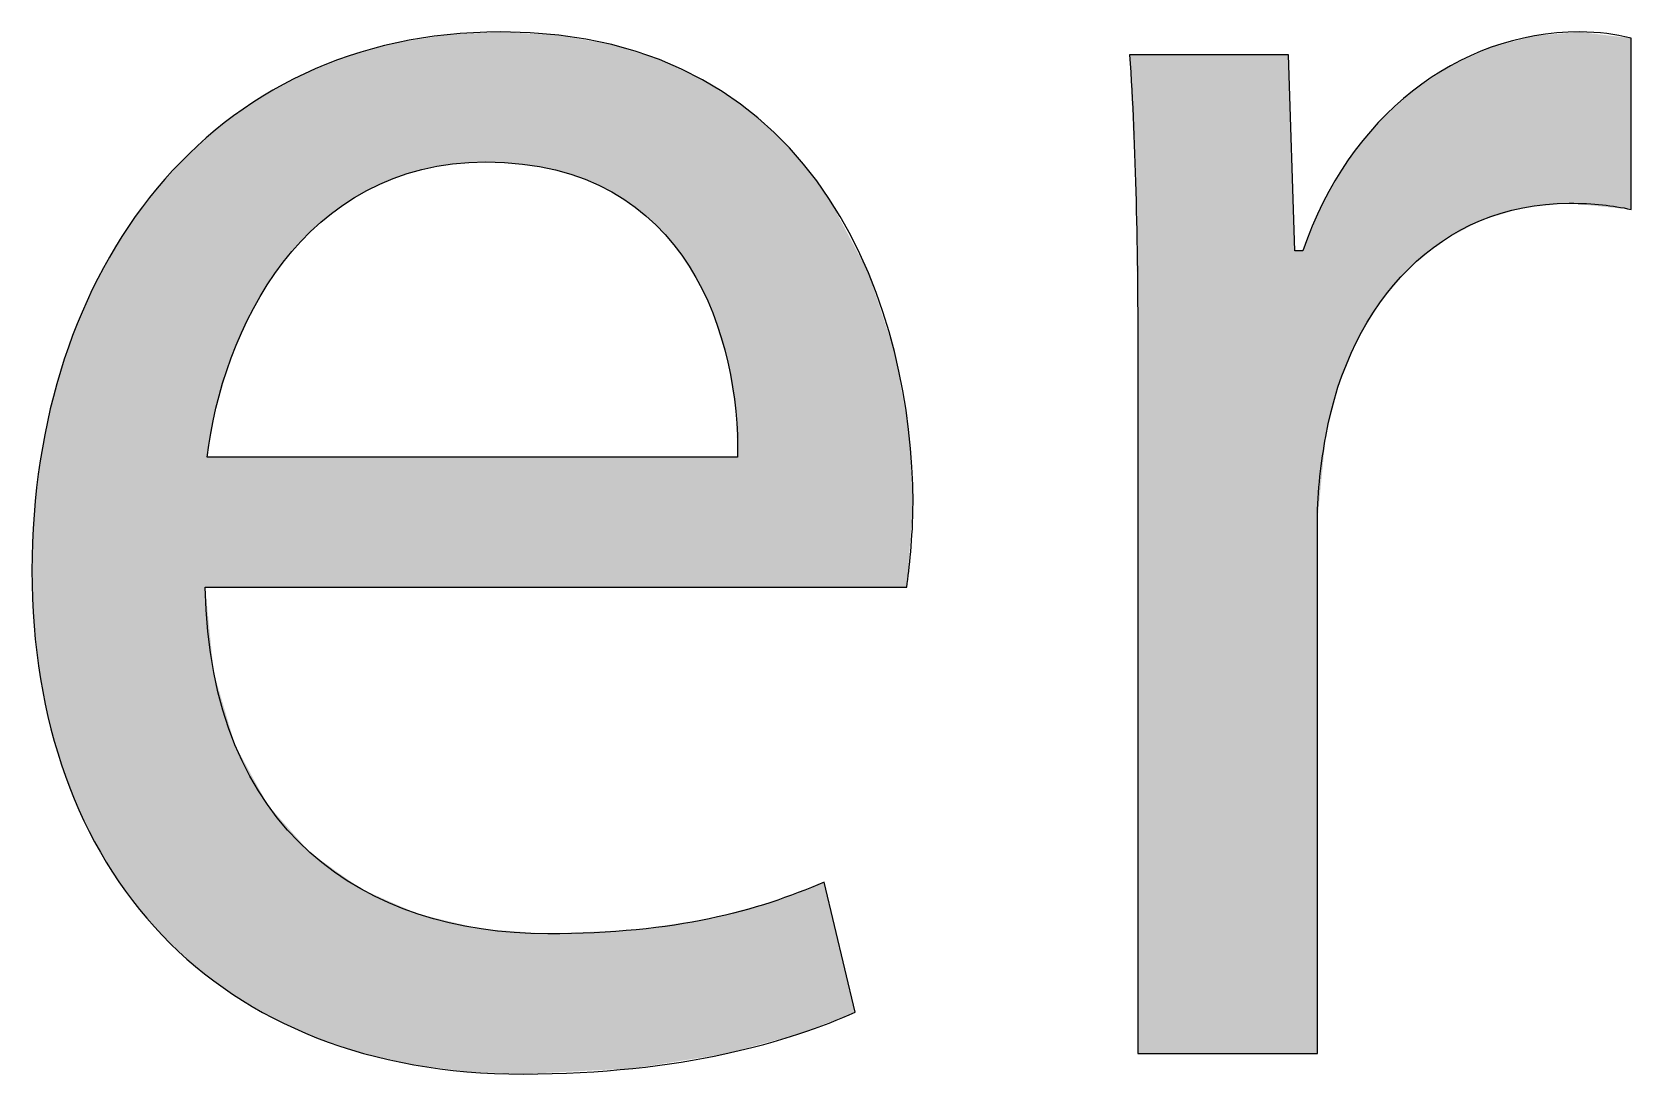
# Model space of a CAD drawing. Extents: x 15 to 401, y -450 to -8.
# Drawn here: x 313.13 to 320.1, y -14.94 to -10.39 of the extents above; entities that cross this region are included whole.
import ezdxf

# ---------------------------------------------------------------- set-up
doc = ezdxf.new("R2010")
doc.units = 0
doc.layers.add('LAYER_1', color=7, linetype='CONTINUOUS')

# ---------------------------------------------------------------- blocks, each defined once
blk = doc.blocks.new('*U46')
at = {"layer": 'LAYER_1', "color": 250}
for points in [[(314.7053, -11.0323), (314.5905, -10.4763), (314.7053, -10.4447)], [(314.7203, -11.0276), (314.7053, -10.4447), (314.7203, -10.4406)], [(314.7946, -11.0044), (314.7203, -10.4406), (314.7946, -10.4287)], [(314.8145, -10.9982), (314.7946, -10.4287), (314.8145, -10.4255)], [(314.8299, -10.9934), (314.8145, -10.4255), (314.8299, -10.4231)], [(314.9404, -10.9734), (314.8299, -10.4231), (314.9404, -10.4055)], [(314.9645, -10.969), (314.9404, -10.4055), (314.9645, -10.4042)], [(315.0266, -10.9654), (314.9645, -10.4042), (315.0266, -10.401)], [(315.0887, -10.9618), (315.0266, -10.401), (315.0887, -10.3978)], [(315.1094, -10.9606), (315.0887, -10.3978), (315.1094, -10.3968)], [(315.1725, -10.9641), (315.1094, -10.3968), (315.1725, -10.3935)], [(315.1094, -10.9606), (315.1094, -10.3968), (315.1725, -10.9641)], [(315.1725, -10.9641), (315.1725, -10.3935), (315.2688, -10.9695)], [(315.2688, -10.9695), (315.2688, -10.3989), (315.2717, -10.97)], [(315.2717, -10.97), (315.2717, -10.3991), (315.3795, -10.9893)], [(315.3795, -10.9893), (315.3795, -10.4051), (315.4129, -10.9952)], [(315.4129, -10.9952), (315.4129, -10.407), (315.4271, -10.9997)], [(315.4271, -10.9997), (315.4271, -10.4078), (315.5425, -11.0362)], [(315.5425, -11.0362), (315.5425, -10.4283), (315.6581, -11.0907)], [(315.6581, -11.0907), (315.6581, -10.4488), (315.6583, -11.0908)], [(315.6583, -11.0908), (315.6583, -10.4489), (315.7512, -11.1512)], [(314.4854, -11.1485), (314.3896, -10.547), (314.4854, -10.5086)], [(314.5127, -11.1319), (314.4854, -10.5086), (314.5127, -10.4977)], [(314.5635, -11.101), (314.5127, -10.4977), (314.5635, -10.4837)], [(314.576, -11.0933), (314.5635, -10.4837), (314.576, -10.4803)], [(314.5905, -11.0845), (314.576, -10.4803), (314.5905, -10.4763)], [(315.7512, -11.1512), (315.7512, -10.478), (315.7609, -11.1576)], [(315.7609, -11.1576), (315.7609, -10.4811), (315.7655, -11.1615)], [(315.7655, -11.1615), (315.7655, -10.4825), (315.851, -11.2349)], [(315.851, -11.2349), (315.851, -10.5093), (315.8667, -11.2523)], [(315.8667, -11.2523), (315.8667, -10.5142), (315.9292, -11.3213)], [(314.303, -11.3067), (314.2252, -10.6257), (314.303, -10.5838)], [(314.3179, -11.2923), (314.303, -10.5838), (314.3179, -10.5758)], [(314.3422, -11.2688), (314.3179, -10.5758), (314.3422, -10.566)], [(314.3712, -11.2408), (314.3422, -10.566), (314.3712, -10.5544)], [(314.3896, -11.223), (314.3712, -10.5544), (314.3896, -10.547)], [(315.9292, -11.3213), (315.9292, -10.5434), (315.9961, -11.4151)], [(315.9961, -11.4151), (315.9961, -10.5746), (316.0526, -11.5148)], [(316.0526, -11.5148), (316.0526, -10.601), (316.0537, -11.5174)], [(316.0537, -11.5174), (316.0537, -10.6015), (316.0839, -11.5849)], [(314.156, -11.4961), (314.1363, -10.6737), (314.156, -10.663)], [(314.1572, -11.4945), (314.156, -10.663), (314.1572, -10.6624)], [(314.1806, -11.4614), (314.1572, -10.6624), (314.1806, -10.6498)], [(314.2252, -11.3982), (314.1806, -10.6498), (314.2252, -10.6257)], [(316.0839, -11.5849), (316.0839, -10.6208), (316.0991, -11.6189)], [(316.0991, -11.6189), (316.0991, -10.6306), (316.1514, -11.7892)], [(316.1514, -11.7892), (316.1514, -10.6641), (316.1651, -11.8339)], [(314.0953, -11.5991), (314.015, -10.7579), (314.0953, -10.7021)], [(314.1363, -11.5296), (314.0953, -10.7021), (314.1363, -10.6737)], [(316.1651, -11.8339), (316.1651, -10.6729), (316.1994, -12.0476)], [(316.1994, -12.0476), (316.1994, -10.6949), (316.2074, -12.2477)], [(313.9684, -11.9137), (313.9318, -10.8222), (313.9684, -10.7903)], [(313.9982, -11.8149), (313.9684, -10.7903), (313.9982, -10.7696)], [(314.0045, -11.8008), (313.9982, -10.7696), (314.0045, -10.7652)], [(314.015, -11.7774), (314.0045, -10.7652), (314.015, -10.7579)], [(313.8854, -14.5012), (313.8434, -10.8993), (313.8854, -10.8627)], [(313.8944, -12.8147), (313.8854, -10.8627), (313.8944, -10.8549)], [(313.9223, -12.089), (313.8944, -10.8549), (313.9223, -10.8305)], [(313.9318, -12.0347), (313.9223, -10.8305), (313.9318, -10.8222)], [(313.8145, -14.4428), (313.6977, -11.0509), (313.8145, -10.9246)], [(313.8434, -14.4699), (313.8145, -10.9246), (313.8434, -10.8993)], [(313.8145, -14.4428), (313.8145, -10.9246), (313.8434, -14.4699)], [(313.8434, -14.4699), (313.8434, -10.8993), (313.8854, -14.5012)], [(313.6751, -14.307), (313.5677, -11.2187), (313.6751, -11.0753)], [(313.6977, -14.3334), (313.6751, -11.0753), (313.6977, -11.0509)], [(313.6751, -14.307), (313.6751, -11.0753), (313.6977, -14.3334)], [(313.6977, -14.3334), (313.6977, -11.0509), (313.8145, -14.4428)], [(313.5677, -14.1815), (313.5506, -11.2415), (313.5677, -11.2187)], [(313.5677, -14.1815), (313.5677, -11.2187), (313.6751, -14.307)], [(313.5506, -14.1565), (313.4537, -11.4014), (313.5506, -11.2415)], [(313.5506, -14.1565), (313.5506, -11.2415), (313.5677, -14.1815)], [(313.4413, -13.9919), (313.3563, -11.5979), (313.4413, -11.4219)], [(313.4537, -14.0149), (313.4413, -11.4219), (313.4537, -11.4014)], [(313.4413, -13.9919), (313.4413, -11.4219), (313.4537, -14.0149)], [(313.4537, -14.0149), (313.4537, -11.4014), (313.5506, -14.1565)], [(313.3477, -13.8138), (313.2757, -11.807), (313.3477, -11.6155)], [(313.3563, -13.8343), (313.3477, -11.6155), (313.3563, -11.5979)], [(313.3477, -13.8138), (313.3477, -11.6155), (313.3563, -13.8343)], [(313.3563, -13.8343), (313.3563, -11.5979), (313.4413, -13.9919)], [(313.2703, -13.6226), (313.2123, -12.0273), (313.2703, -11.8213)], [(313.2757, -13.6402), (313.2703, -11.8213), (313.2757, -11.807)], [(313.2703, -13.6226), (313.2703, -11.8213), (313.2757, -13.6402)], [(313.2757, -13.6402), (313.2757, -11.807), (313.3477, -13.8138)], [(313.2093, -13.419), (313.1666, -12.2577), (313.2093, -12.0379)], [(313.2123, -13.4333), (313.2093, -12.0379), (313.2123, -12.0273)], [(313.2093, -13.419), (313.2093, -12.0379), (313.2123, -13.4333)], [(313.2123, -13.4333), (313.2123, -12.0273), (313.2703, -13.6226)], [(313.1653, -13.2034), (313.1389, -12.4969), (313.1653, -12.2645)], [(313.1666, -13.2143), (313.1653, -12.2645), (313.1666, -12.2577)], [(313.1653, -13.2034), (313.1653, -12.2645), (313.1666, -13.2143)], [(313.1666, -13.2143), (313.1666, -12.2577), (313.2093, -13.419)], [(313.1386, -12.9756), (313.1296, -12.7427), (313.1386, -12.4998)], [(313.1389, -12.9839), (313.1386, -12.4998), (313.1389, -12.4969)], [(313.1386, -12.9756), (313.1386, -12.4998), (313.1389, -12.9839)], [(313.1389, -12.9839), (313.1389, -12.4969), (313.1653, -13.2034)], [(313.8854, -14.5012), (313.8854, -12.8147), (313.8944, -14.5079)], [(313.8944, -14.5079), (313.8944, -12.9052), (313.9223, -14.5288)], [(313.9223, -14.5288), (313.9223, -13.1872), (313.9318, -14.5359)], [(313.9318, -14.5359), (313.9318, -13.2197), (313.9684, -14.5632)], [(313.9684, -14.5632), (313.9684, -13.3439), (313.9982, -14.5855)], [(313.9982, -14.5855), (313.9982, -13.4454), (314.0045, -14.5903)], [(314.0045, -14.5903), (314.0045, -13.467), (314.015, -14.5965)], [(314.015, -14.5965), (314.015, -13.5028), (314.0953, -14.6438)], [(314.0953, -14.6438), (314.0953, -13.6502), (314.1363, -14.6679)], [(314.1363, -14.6679), (314.1363, -13.7253), (314.156, -14.6795)], [(314.156, -14.6795), (314.156, -13.7617), (314.1572, -14.6802)], [(314.1572, -14.6802), (314.1572, -13.7638), (314.1806, -14.694)], [(314.1806, -14.694), (314.1806, -13.7901), (314.2252, -14.7142)], [(314.2252, -14.7142), (314.2252, -13.8404), (314.303, -14.7494)], [(314.303, -14.7494), (314.303, -13.9281), (314.3179, -14.7561)], [(314.3179, -14.7561), (314.3179, -13.9449), (314.3422, -14.7672)], [(314.3422, -14.7672), (314.3422, -13.9723), (314.3712, -14.7803)], [(314.3712, -14.7803), (314.3712, -13.9931), (314.3896, -14.7864)], [(314.3896, -14.7864), (314.3896, -14.0063), (314.4854, -14.8184)], [(314.4854, -14.8184), (314.4854, -14.0748), (314.5127, -14.8275)], [(314.5127, -14.8275), (314.5127, -14.0944), (314.5635, -14.8444)], [(314.5635, -14.8444), (314.5635, -14.1307), (314.576, -14.8486)], [(314.576, -14.8486), (314.576, -14.1362), (314.5905, -14.8519)], [(314.5905, -14.8519), (314.5905, -14.1426), (314.7053, -14.8779)], [(316.474, -14.764), (316.367, -14.1842), (316.474, -14.1438)], [(316.4952, -14.7558), (316.474, -14.1438), (316.4952, -14.1358)], [(316.5857, -14.7209), (316.4952, -14.1358), (316.5857, -14.1016)], [(314.7053, -14.8779), (314.7053, -14.1931), (314.7203, -14.8813)], [(314.7203, -14.8813), (314.7203, -14.1997), (314.7946, -14.8982)], [(316.2074, -14.8358), (316.1994, -14.2306), (316.2074, -14.2285)], [(316.2202, -14.8324), (316.2074, -14.2285), (316.2202, -14.2251)], [(316.3517, -14.7969), (316.2202, -14.2251), (316.3517, -14.19)], [(316.367, -14.7928), (316.3517, -14.19), (316.367, -14.1842)], [(314.7946, -14.8982), (314.7946, -14.2324), (314.8145, -14.9007)], [(314.8145, -14.9007), (314.8145, -14.2411), (314.8299, -14.9028)], [(314.8299, -14.9028), (314.8299, -14.2447), (314.9404, -14.9172)], [(314.9404, -14.9172), (314.9404, -14.2708), (314.9645, -14.9203)], [(314.9645, -14.9203), (314.9645, -14.2765), (315.0266, -14.9284)], [(315.0266, -14.9284), (315.0266, -14.2911), (315.0887, -14.931)], [(315.851, -14.8984), (315.7655, -14.3093), (315.851, -14.2965)], [(315.8667, -14.8959), (315.851, -14.2965), (315.8667, -14.2941)], [(315.9292, -14.886), (315.8667, -14.2941), (315.9292, -14.2847)], [(315.9961, -14.8754), (315.9292, -14.2847), (315.9961, -14.2747)], [(316.0526, -14.8665), (315.9961, -14.2747), (316.0526, -14.2662)], [(316.0537, -14.8663), (316.0526, -14.2662), (316.0537, -14.266)], [(316.0839, -14.8615), (316.0537, -14.266), (316.0839, -14.2615)], [(316.0991, -14.8591), (316.0839, -14.2615), (316.0991, -14.2574)], [(316.1514, -14.8509), (316.0991, -14.2574), (316.1514, -14.2435)], [(316.1651, -14.8472), (316.1514, -14.2435), (316.1651, -14.2398)], [(316.1994, -14.8379), (316.1651, -14.2398), (316.1994, -14.2306)], [(315.0887, -14.931), (315.0887, -14.3057), (315.1094, -14.9319)], [(315.1094, -14.9319), (315.1094, -14.3072), (315.1725, -14.9345)], [(315.1725, -14.9345), (315.1725, -14.3118), (315.2688, -14.9385)], [(315.2688, -14.9385), (315.2688, -14.3188), (315.2717, -14.9386)], [(315.4129, -14.9314), (315.3795, -14.3268), (315.4129, -14.3253)], [(315.4271, -14.9307), (315.4129, -14.3253), (315.4271, -14.3246)], [(315.5425, -14.9248), (315.4271, -14.3246), (315.5425, -14.3194)], [(315.6581, -14.9189), (315.5425, -14.3194), (315.6581, -14.3142)], [(315.6583, -14.9189), (315.6581, -14.3142), (315.6583, -14.3142)], [(315.7512, -14.9142), (315.6583, -14.3142), (315.7512, -14.31)], [(315.7609, -14.9126), (315.7512, -14.31), (315.7609, -14.3095)], [(315.7655, -14.9119), (315.7609, -14.3095), (315.7655, -14.3093)]]:
    blk.add_solid(points, dxfattribs=at)
at = {"layer": 'LAYER_1', "color": 250, "extrusion": (0, 0, -1)}
for points in [[(-314.7053, -11.0323), (-314.7053, -10.4447), (-314.7203, -11.0276)], [(-314.7203, -11.0276), (-314.7203, -10.4406), (-314.7946, -11.0044)], [(-314.7946, -11.0044), (-314.7946, -10.4287), (-314.8145, -10.9982)], [(-314.8145, -10.9982), (-314.8145, -10.4255), (-314.8299, -10.9934)], [(-314.8299, -10.9934), (-314.8299, -10.4231), (-314.9404, -10.9734)], [(-314.9404, -10.9734), (-314.9404, -10.4055), (-314.9645, -10.969)], [(-314.9645, -10.969), (-314.9645, -10.4042), (-315.0266, -10.9654)], [(-315.0266, -10.9654), (-315.0266, -10.401), (-315.0887, -10.9618)], [(-315.0887, -10.9618), (-315.0887, -10.3978), (-315.1094, -10.9606)], [(-315.2688, -10.9695), (-315.1725, -10.3935), (-315.2688, -10.3989)], [(-315.2717, -10.97), (-315.2688, -10.3989), (-315.2717, -10.3991)], [(-315.3795, -10.9893), (-315.2717, -10.3991), (-315.3795, -10.4051)], [(-315.4129, -10.9952), (-315.3795, -10.4051), (-315.4129, -10.407)], [(-315.4271, -10.9997), (-315.4129, -10.407), (-315.4271, -10.4078)], [(-315.5425, -11.0362), (-315.4271, -10.4078), (-315.5425, -10.4283)], [(-315.6581, -11.0907), (-315.5425, -10.4283), (-315.6581, -10.4488)], [(-315.6583, -11.0908), (-315.6581, -10.4488), (-315.6583, -10.4489)], [(-315.7512, -11.1512), (-315.6583, -10.4489), (-315.7512, -10.478)], [(-314.4854, -11.1485), (-314.4854, -10.5086), (-314.5127, -11.1319)], [(-314.5127, -11.1319), (-314.5127, -10.4977), (-314.5635, -11.101)], [(-314.5635, -11.101), (-314.5635, -10.4837), (-314.576, -11.0933)], [(-314.576, -11.0933), (-314.576, -10.4803), (-314.5905, -11.0845)], [(-314.5905, -11.0845), (-314.5905, -10.4763), (-314.7053, -11.0323)], [(-315.7609, -11.1576), (-315.7512, -10.478), (-315.7609, -10.4811)], [(-315.7655, -11.1615), (-315.7609, -10.4811), (-315.7655, -10.4825)], [(-315.851, -11.2349), (-315.7655, -10.4825), (-315.851, -10.5093)], [(-315.8667, -11.2523), (-315.851, -10.5093), (-315.8667, -10.5142)], [(-315.9292, -11.3213), (-315.8667, -10.5142), (-315.9292, -10.5434)], [(-314.303, -11.3067), (-314.303, -10.5838), (-314.3179, -11.2923)], [(-314.3179, -11.2923), (-314.3179, -10.5758), (-314.3422, -11.2688)], [(-314.3422, -11.2688), (-314.3422, -10.566), (-314.3712, -11.2408)], [(-314.3712, -11.2408), (-314.3712, -10.5544), (-314.3896, -11.223)], [(-314.3896, -11.223), (-314.3896, -10.547), (-314.4854, -11.1485)], [(-315.9961, -11.4151), (-315.9292, -10.5434), (-315.9961, -10.5746)], [(-316.0526, -11.5148), (-315.9961, -10.5746), (-316.0526, -10.601)], [(-316.0537, -11.5174), (-316.0526, -10.601), (-316.0537, -10.6015)], [(-316.0839, -11.5849), (-316.0537, -10.6015), (-316.0839, -10.6208)], [(-314.156, -11.4961), (-314.156, -10.663), (-314.1572, -11.4945)], [(-314.1572, -11.4945), (-314.1572, -10.6624), (-314.1806, -11.4614)], [(-314.1806, -11.4614), (-314.1806, -10.6498), (-314.2252, -11.3982)], [(-314.2252, -11.3982), (-314.2252, -10.6257), (-314.303, -11.3067)], [(-316.0991, -11.6189), (-316.0839, -10.6208), (-316.0991, -10.6306)], [(-316.1514, -11.7892), (-316.0991, -10.6306), (-316.1514, -10.6641)], [(-316.1651, -11.8339), (-316.1514, -10.6641), (-316.1651, -10.6729)], [(-314.0953, -11.5991), (-314.0953, -10.7021), (-314.1363, -11.5296)], [(-314.1363, -11.5296), (-314.1363, -10.6737), (-314.156, -11.4961)], [(-316.1994, -12.0476), (-316.1651, -10.6729), (-316.1994, -10.6949)], [(-316.2074, -12.2477), (-316.1994, -10.6949), (-316.2074, -10.6999)], [(-316.2074, -12.8147), (-316.2074, -10.6999), (-316.2202, -12.8147)], [(-316.2202, -12.8147), (-316.2074, -10.6999), (-316.2202, -10.7081)], [(-316.2202, -12.8147), (-316.2202, -10.7081), (-316.3517, -12.8147)], [(-316.3517, -12.8147), (-316.2202, -10.7081), (-316.3517, -10.8187)], [(-313.9684, -11.9137), (-313.9684, -10.7903), (-313.9982, -11.8149)], [(-313.9982, -11.8149), (-313.9982, -10.7696), (-314.0045, -11.8008)], [(-314.0045, -11.8008), (-314.0045, -10.7652), (-314.015, -11.7774)], [(-314.015, -11.7774), (-314.015, -10.7579), (-314.0953, -11.5991)], [(-313.8854, -12.8147), (-313.8854, -10.8627), (-313.8944, -12.8147)], [(-313.8944, -12.2477), (-313.8944, -10.8549), (-313.9223, -12.089)], [(-313.9223, -12.089), (-313.9223, -10.8305), (-313.9318, -12.0347)], [(-313.9318, -12.0347), (-313.9318, -10.8222), (-313.9684, -11.9137)], [(-316.3517, -12.8147), (-316.3517, -10.8187), (-316.367, -12.8147)], [(-316.367, -12.8147), (-316.3517, -10.8187), (-316.367, -10.8316)], [(-316.367, -12.8147), (-316.367, -10.8316), (-316.474, -12.8147)], [(-316.474, -12.8147), (-316.367, -10.8316), (-316.474, -10.9466)], [(-316.474, -12.8147), (-316.474, -10.9466), (-316.4952, -12.8147)], [(-316.4952, -12.8147), (-316.474, -10.9466), (-316.4952, -10.9694)], [(-316.4952, -12.8147), (-316.4952, -10.9694), (-316.5857, -12.8147)], [(-316.5857, -12.8147), (-316.4952, -10.9694), (-316.5857, -11.0919)], [(-316.5857, -12.8147), (-316.5857, -11.0919), (-316.6058, -12.8147)], [(-316.6058, -12.8147), (-316.5857, -11.0919), (-316.6058, -11.1192)], [(-316.6058, -12.8147), (-316.6058, -11.1192), (-316.7207, -12.8147)], [(-316.7207, -12.8147), (-316.6058, -11.1192), (-316.7207, -11.3362)], [(-316.7207, -12.8147), (-316.7207, -11.3362), (-316.778, -12.8147)], [(-316.778, -12.8147), (-316.7207, -11.3362), (-316.778, -11.4443)], [(-316.778, -12.8147), (-316.778, -11.4443), (-316.8913, -12.8147)], [(-316.8913, -12.8147), (-316.778, -11.4443), (-316.8913, -11.787)], [(-316.8913, -12.8147), (-316.8913, -11.787), (-316.9457, -12.8147)], [(-316.9457, -12.8147), (-316.8913, -11.787), (-316.9457, -12.0845)], [(-316.9457, -12.8147), (-316.9457, -12.0845), (-316.9535, -12.7068)], [(-316.9535, -12.7068), (-316.9457, -12.0845), (-316.9535, -12.1274)], [(-316.9535, -12.7068), (-316.9535, -12.1274), (-316.9726, -12.4456)], [(-313.8944, -12.8147), (-313.8944, -12.2477), (-313.9223, -12.8147)], [(-313.9223, -12.8147), (-313.8944, -12.2477), (-313.9223, -12.2477)], [(-313.9223, -12.8147), (-313.9223, -12.2477), (-313.9318, -12.8147)], [(-313.9318, -12.8147), (-313.9223, -12.2477), (-313.9318, -12.2477)], [(-313.9318, -12.8147), (-313.9318, -12.2477), (-313.9684, -12.8147)], [(-313.9684, -12.8147), (-313.9318, -12.2477), (-313.9684, -12.2477)], [(-313.9684, -12.8147), (-313.9684, -12.2477), (-313.9982, -12.8147)], [(-313.9982, -12.8147), (-313.9684, -12.2477), (-313.9982, -12.2477)], [(-313.9982, -12.8147), (-313.9982, -12.2477), (-314.0045, -12.8147)], [(-314.0045, -12.8147), (-313.9982, -12.2477), (-314.0045, -12.2477)], [(-314.0045, -12.8147), (-314.0045, -12.2477), (-314.015, -12.8147)], [(-314.015, -12.8147), (-314.0045, -12.2477), (-314.015, -12.2477)], [(-314.015, -12.8147), (-314.015, -12.2477), (-314.0953, -12.8147)], [(-314.0953, -12.8147), (-314.015, -12.2477), (-314.0953, -12.2477)], [(-314.0953, -12.8147), (-314.0953, -12.2477), (-314.1363, -12.8147)], [(-314.1363, -12.8147), (-314.0953, -12.2477), (-314.1363, -12.2477)], [(-314.1363, -12.8147), (-314.1363, -12.2477), (-314.156, -12.8147)], [(-314.156, -12.8147), (-314.1363, -12.2477), (-314.156, -12.2477)], [(-314.156, -12.8147), (-314.156, -12.2477), (-314.1572, -12.8147)], [(-314.1572, -12.8147), (-314.156, -12.2477), (-314.1572, -12.2477)], [(-314.1572, -12.8147), (-314.1572, -12.2477), (-314.1806, -12.8147)], [(-314.1806, -12.8147), (-314.1572, -12.2477), (-314.1806, -12.2477)], [(-314.1806, -12.8147), (-314.1806, -12.2477), (-314.2252, -12.8147)], [(-314.2252, -12.8147), (-314.1806, -12.2477), (-314.2252, -12.2477)], [(-314.2252, -12.8147), (-314.2252, -12.2477), (-314.303, -12.8147)], [(-314.303, -12.8147), (-314.2252, -12.2477), (-314.303, -12.2477)], [(-314.303, -12.8147), (-314.303, -12.2477), (-314.3179, -12.8147)], [(-314.3179, -12.8147), (-314.303, -12.2477), (-314.3179, -12.2477)], [(-314.3179, -12.8147), (-314.3179, -12.2477), (-314.3422, -12.8147)], [(-314.3422, -12.8147), (-314.3179, -12.2477), (-314.3422, -12.2477)], [(-314.3422, -12.8147), (-314.3422, -12.2477), (-314.3712, -12.8147)], [(-314.3712, -12.8147), (-314.3422, -12.2477), (-314.3712, -12.2477)], [(-314.3712, -12.8147), (-314.3712, -12.2477), (-314.3896, -12.8147)], [(-314.3896, -12.8147), (-314.3712, -12.2477), (-314.3896, -12.2477)], [(-314.3896, -12.8147), (-314.3896, -12.2477), (-314.4854, -12.8147)], [(-314.4854, -12.8147), (-314.3896, -12.2477), (-314.4854, -12.2477)], [(-314.4854, -12.8147), (-314.4854, -12.2477), (-314.5127, -12.8147)], [(-314.5127, -12.8147), (-314.4854, -12.2477), (-314.5127, -12.2477)], [(-314.5127, -12.8147), (-314.5127, -12.2477), (-314.5635, -12.8147)], [(-314.5635, -12.8147), (-314.5127, -12.2477), (-314.5635, -12.2477)], [(-314.5635, -12.8147), (-314.5635, -12.2477), (-314.576, -12.8147)], [(-314.576, -12.8147), (-314.5635, -12.2477), (-314.576, -12.2477)], [(-314.576, -12.8147), (-314.576, -12.2477), (-314.5905, -12.8147)], [(-314.5905, -12.8147), (-314.576, -12.2477), (-314.5905, -12.2477)], [(-314.5905, -12.8147), (-314.5905, -12.2477), (-314.7053, -12.8147)], [(-314.7053, -12.8147), (-314.5905, -12.2477), (-314.7053, -12.2477)], [(-314.7053, -12.8147), (-314.7053, -12.2477), (-314.7203, -12.8147)], [(-314.7203, -12.8147), (-314.7053, -12.2477), (-314.7203, -12.2477)], [(-314.7203, -12.8147), (-314.7203, -12.2477), (-314.7946, -12.8147)], [(-314.7946, -12.8147), (-314.7203, -12.2477), (-314.7946, -12.2477)], [(-314.7946, -12.8147), (-314.7946, -12.2477), (-314.8145, -12.8147)], [(-314.8145, -12.8147), (-314.7946, -12.2477), (-314.8145, -12.2477)], [(-314.8145, -12.8147), (-314.8145, -12.2477), (-314.8299, -12.8147)], [(-314.8299, -12.8147), (-314.8145, -12.2477), (-314.8299, -12.2477)], [(-314.8299, -12.8147), (-314.8299, -12.2477), (-314.9404, -12.8147)], [(-314.9404, -12.8147), (-314.8299, -12.2477), (-314.9404, -12.2477)], [(-314.9404, -12.8147), (-314.9404, -12.2477), (-314.9645, -12.8147)], [(-314.9645, -12.8147), (-314.9404, -12.2477), (-314.9645, -12.2477)], [(-314.9645, -12.8147), (-314.9645, -12.2477), (-315.0266, -12.8147)], [(-315.0266, -12.8147), (-314.9645, -12.2477), (-315.0266, -12.2477)], [(-315.0266, -12.8147), (-315.0266, -12.2477), (-315.0887, -12.8147)], [(-315.0887, -12.8147), (-315.0266, -12.2477), (-315.0887, -12.2477)], [(-315.0887, -12.8147), (-315.0887, -12.2477), (-315.1094, -12.8147)], [(-315.1094, -12.8147), (-315.0887, -12.2477), (-315.1094, -12.2477)], [(-315.1094, -12.8147), (-315.1094, -12.2477), (-315.1725, -12.8147)], [(-315.1725, -12.8147), (-315.1094, -12.2477), (-315.1725, -12.2477)], [(-315.1725, -12.8147), (-315.1725, -12.2477), (-315.2688, -12.8147)], [(-315.2688, -12.8147), (-315.1725, -12.2477), (-315.2688, -12.2477)], [(-315.2688, -12.8147), (-315.2688, -12.2477), (-315.2717, -12.8147)], [(-315.2717, -12.8147), (-315.2688, -12.2477), (-315.2717, -12.2477)], [(-315.2717, -12.8147), (-315.2717, -12.2477), (-315.3795, -12.8147)], [(-315.3795, -12.8147), (-315.2717, -12.2477), (-315.3795, -12.2477)], [(-315.3795, -12.8147), (-315.3795, -12.2477), (-315.4129, -12.8147)], [(-315.4129, -12.8147), (-315.3795, -12.2477), (-315.4129, -12.2477)], [(-315.4129, -12.8147), (-315.4129, -12.2477), (-315.4271, -12.8147)], [(-315.4271, -12.8147), (-315.4129, -12.2477), (-315.4271, -12.2477)], [(-315.4271, -12.8147), (-315.4271, -12.2477), (-315.5425, -12.8147)], [(-315.5425, -12.8147), (-315.4271, -12.2477), (-315.5425, -12.2477)], [(-315.5425, -12.8147), (-315.5425, -12.2477), (-315.6581, -12.8147)], [(-315.6581, -12.8147), (-315.5425, -12.2477), (-315.6581, -12.2477)], [(-315.6581, -12.8147), (-315.6581, -12.2477), (-315.6583, -12.8147)], [(-315.6583, -12.8147), (-315.6581, -12.2477), (-315.6583, -12.2477)], [(-315.6583, -12.8147), (-315.6583, -12.2477), (-315.7512, -12.8147)], [(-315.7512, -12.8147), (-315.6583, -12.2477), (-315.7512, -12.2477)], [(-315.7512, -12.8147), (-315.7512, -12.2477), (-315.7609, -12.8147)], [(-315.7609, -12.8147), (-315.7512, -12.2477), (-315.7609, -12.2477)], [(-315.7609, -12.8147), (-315.7609, -12.2477), (-315.7655, -12.8147)], [(-315.7655, -12.8147), (-315.7609, -12.2477), (-315.7655, -12.2477)], [(-315.7655, -12.8147), (-315.7655, -12.2477), (-315.851, -12.8147)], [(-315.851, -12.8147), (-315.7655, -12.2477), (-315.851, -12.2477)], [(-315.851, -12.8147), (-315.851, -12.2477), (-315.8667, -12.8147)], [(-315.8667, -12.8147), (-315.851, -12.2477), (-315.8667, -12.2477)], [(-315.8667, -12.8147), (-315.8667, -12.2477), (-315.9292, -12.8147)], [(-315.9292, -12.8147), (-315.8667, -12.2477), (-315.9292, -12.2477)], [(-315.9292, -12.8147), (-315.9292, -12.2477), (-315.9961, -12.8147)], [(-315.9961, -12.8147), (-315.9292, -12.2477), (-315.9961, -12.2477)], [(-315.9961, -12.8147), (-315.9961, -12.2477), (-316.0526, -12.8147)], [(-316.0526, -12.8147), (-315.9961, -12.2477), (-316.0526, -12.2477)], [(-316.0526, -12.8147), (-316.0526, -12.2477), (-316.0537, -12.8147)], [(-316.0537, -12.8147), (-316.0526, -12.2477), (-316.0537, -12.2477)], [(-316.0537, -12.8147), (-316.0537, -12.2477), (-316.0839, -12.8147)], [(-316.0839, -12.8147), (-316.0537, -12.2477), (-316.0839, -12.2477)], [(-316.0839, -12.8147), (-316.0839, -12.2477), (-316.0991, -12.8147)], [(-316.0991, -12.8147), (-316.0839, -12.2477), (-316.0991, -12.2477)], [(-316.0991, -12.8147), (-316.0991, -12.2477), (-316.1514, -12.8147)], [(-316.1514, -12.8147), (-316.0991, -12.2477), (-316.1514, -12.2477)], [(-316.1514, -12.8147), (-316.1514, -12.2477), (-316.1651, -12.8147)], [(-316.1651, -12.8147), (-316.1514, -12.2477), (-316.1651, -12.2477)], [(-316.1651, -12.8147), (-316.1651, -12.2477), (-316.1994, -12.8147)], [(-316.1994, -12.8147), (-316.1651, -12.2477), (-316.1994, -12.2477)], [(-316.1994, -12.8147), (-316.1994, -12.2477), (-316.2074, -12.8147)], [(-316.2074, -12.8147), (-316.1994, -12.2477), (-316.2074, -12.2477)], [(-313.8944, -14.5079), (-313.8854, -12.8147), (-313.8944, -12.9052)], [(-313.9223, -14.5288), (-313.8944, -12.9052), (-313.9223, -13.1872)], [(-313.9318, -14.5359), (-313.9223, -13.1872), (-313.9318, -13.2197)], [(-313.9684, -14.5632), (-313.9318, -13.2197), (-313.9684, -13.3439)], [(-313.9982, -14.5855), (-313.9684, -13.3439), (-313.9982, -13.4454)], [(-314.0045, -14.5903), (-313.9982, -13.4454), (-314.0045, -13.467)], [(-314.015, -14.5965), (-314.0045, -13.467), (-314.015, -13.5028)], [(-314.0953, -14.6438), (-314.015, -13.5028), (-314.0953, -13.6502)], [(-314.1363, -14.6679), (-314.0953, -13.6502), (-314.1363, -13.7253)], [(-314.156, -14.6795), (-314.1363, -13.7253), (-314.156, -13.7617)], [(-314.1572, -14.6802), (-314.156, -13.7617), (-314.1572, -13.7638)], [(-314.1806, -14.694), (-314.1572, -13.7638), (-314.1806, -13.7901)], [(-314.2252, -14.7142), (-314.1806, -13.7901), (-314.2252, -13.8404)], [(-314.303, -14.7494), (-314.2252, -13.8404), (-314.303, -13.9281)], [(-314.3179, -14.7561), (-314.303, -13.9281), (-314.3179, -13.9449)], [(-314.3422, -14.7672), (-314.3179, -13.9449), (-314.3422, -13.9723)], [(-314.3712, -14.7803), (-314.3422, -13.9723), (-314.3712, -13.9931)], [(-314.3896, -14.7864), (-314.3712, -13.9931), (-314.3896, -14.0063)], [(-314.4854, -14.8184), (-314.3896, -14.0063), (-314.4854, -14.0748)], [(-314.5127, -14.8275), (-314.4854, -14.0748), (-314.5127, -14.0944)], [(-314.5635, -14.8444), (-314.5127, -14.0944), (-314.5635, -14.1307)], [(-314.576, -14.8486), (-314.5635, -14.1307), (-314.576, -14.1362)], [(-314.5905, -14.8519), (-314.576, -14.1362), (-314.5905, -14.1426)], [(-314.7053, -14.8779), (-314.5905, -14.1426), (-314.7053, -14.1931)], [(-316.474, -14.764), (-316.474, -14.1438), (-316.4952, -14.7558)], [(-316.4952, -14.7558), (-316.4952, -14.1358), (-316.5857, -14.7209)], [(-316.5857, -14.7209), (-316.5857, -14.1016), (-316.6058, -14.7131)], [(-316.6058, -14.7131), (-316.5857, -14.1016), (-316.6058, -14.1863)], [(-314.7203, -14.8813), (-314.7053, -14.1931), (-314.7203, -14.1997)], [(-314.7946, -14.8982), (-314.7203, -14.1997), (-314.7946, -14.2324)], [(-316.2074, -14.8358), (-316.2074, -14.2285), (-316.2202, -14.8324)], [(-316.2202, -14.8324), (-316.2202, -14.2251), (-316.3517, -14.7969)], [(-316.3517, -14.7969), (-316.3517, -14.19), (-316.367, -14.7928)], [(-316.367, -14.7928), (-316.367, -14.1842), (-316.474, -14.764)], [(-316.6058, -14.7131), (-316.6058, -14.1863), (-316.7207, -14.6687)], [(-314.8145, -14.9007), (-314.7946, -14.2324), (-314.8145, -14.2411)], [(-314.8299, -14.9028), (-314.8145, -14.2411), (-314.8299, -14.2447)], [(-314.9404, -14.9172), (-314.8299, -14.2447), (-314.9404, -14.2708)], [(-314.9645, -14.9203), (-314.9404, -14.2708), (-314.9645, -14.2765)], [(-315.0266, -14.9284), (-314.9645, -14.2765), (-315.0266, -14.2911)], [(-315.0887, -14.931), (-315.0266, -14.2911), (-315.0887, -14.3057)], [(-315.851, -14.8984), (-315.851, -14.2965), (-315.8667, -14.8959)], [(-315.8667, -14.8959), (-315.8667, -14.2941), (-315.9292, -14.886)], [(-315.9292, -14.886), (-315.9292, -14.2847), (-315.9961, -14.8754)], [(-315.9961, -14.8754), (-315.9961, -14.2747), (-316.0526, -14.8665)], [(-316.0526, -14.8665), (-316.0526, -14.2662), (-316.0537, -14.8663)], [(-316.0537, -14.8663), (-316.0537, -14.266), (-316.0839, -14.8615)], [(-316.0839, -14.8615), (-316.0839, -14.2615), (-316.0991, -14.8591)], [(-316.0991, -14.8591), (-316.0991, -14.2574), (-316.1514, -14.8509)], [(-316.1514, -14.8509), (-316.1514, -14.2435), (-316.1651, -14.8472)], [(-316.1651, -14.8472), (-316.1651, -14.2398), (-316.1994, -14.8379)], [(-316.1994, -14.8379), (-316.1994, -14.2306), (-316.2074, -14.8358)], [(-315.1094, -14.9319), (-315.0887, -14.3057), (-315.1094, -14.3072)], [(-315.1725, -14.9345), (-315.1094, -14.3072), (-315.1725, -14.3118)], [(-315.2688, -14.9385), (-315.1725, -14.3118), (-315.2688, -14.3188)], [(-315.2717, -14.9386), (-315.2688, -14.3188), (-315.2717, -14.319)], [(-315.2717, -14.9386), (-315.2717, -14.319), (-315.3795, -14.9331)], [(-315.3795, -14.9331), (-315.2717, -14.319), (-315.3795, -14.3268)], [(-315.3795, -14.9331), (-315.3795, -14.3268), (-315.4129, -14.9314)], [(-315.4129, -14.9314), (-315.4129, -14.3253), (-315.4271, -14.9307)], [(-315.4271, -14.9307), (-315.4271, -14.3246), (-315.5425, -14.9248)], [(-315.5425, -14.9248), (-315.5425, -14.3194), (-315.6581, -14.9189)], [(-315.6581, -14.9189), (-315.6581, -14.3142), (-315.6583, -14.9189)], [(-315.6583, -14.9189), (-315.6583, -14.3142), (-315.7512, -14.9142)], [(-315.7512, -14.9142), (-315.7512, -14.31), (-315.7609, -14.9126)], [(-315.7609, -14.9126), (-315.7609, -14.3095), (-315.7655, -14.9119)], [(-315.7655, -14.9119), (-315.7655, -14.3093), (-315.851, -14.8984)]]:
    blk.add_solid(points, dxfattribs=at)
blk = doc.blocks.new('*U47')
at = {"layer": 'LAYER_1', "color": 250}
for points in [[(319.495, -11.2018), (319.4482, -10.4815), (319.495, -10.4603)], [(319.633, -11.1599), (319.495, -10.4603), (319.633, -10.4238)], [(319.6834, -11.1551), (319.633, -10.4238), (319.6834, -10.4105)], [(319.8344, -11.1406), (319.6834, -10.4105), (319.8344, -10.3974)], [(319.8795, -11.1451), (319.8344, -10.3974), (319.8795, -10.3935)], [(319.8344, -11.1406), (319.8344, -10.3974), (319.8795, -11.1451)], [(319.8795, -11.1451), (319.8795, -10.3935), (320.1045, -11.1676)], [(317.9455, -11.1315), (317.9455, -10.4926), (317.9534, -11.8516)], [(319.4482, -11.216), (319.3168, -10.5411), (319.4482, -10.4815)], [(319.2816, -11.3058), (319.1517, -10.6511), (319.2816, -10.5646)], [(319.3168, -11.2868), (319.2816, -10.5646), (319.3168, -10.5411)], [(319.1347, -11.4263), (319.0088, -10.7824), (319.1347, -10.6668)], [(319.1517, -11.4124), (319.1347, -10.6668), (319.1517, -10.6511)], [(319.0021, -11.586), (318.9055, -10.9085), (319.0021, -10.7886)], [(319.0088, -11.5748), (319.0021, -10.7886), (319.0088, -10.7824)], [(318.9055, -11.7481), (318.8708, -10.9517), (318.9055, -10.9085)], [(318.8708, -11.8338), (318.8263, -11.0269), (318.8708, -10.9517)], [(318.8263, -11.9433), (318.7726, -11.1178), (318.8263, -11.0269)], [(318.7603, -12.283), (318.7364, -11.196), (318.7603, -11.1386)], [(318.7726, -12.1576), (318.7603, -11.1386), (318.7726, -11.1178)], [(318.7364, -14.8487), (318.6734, -11.3476), (318.7364, -11.196)]]:
    blk.add_solid(points, dxfattribs=at)
at = {"layer": 'LAYER_1', "color": 250, "extrusion": (0, 0, -1)}
for points in [[(-319.495, -11.2018), (-319.495, -10.4603), (-319.633, -11.1599)], [(-319.633, -11.1599), (-319.633, -10.4238), (-319.6834, -11.1551)], [(-319.6834, -11.1551), (-319.6834, -10.4105), (-319.8344, -11.1406)], [(-320.1045, -11.1676), (-319.8795, -10.3935), (-320.1045, -10.4206)], [(-317.9455, -11.1315), (-317.9175, -10.4926), (-317.9455, -10.4926)], [(-317.9534, -11.8516), (-317.9455, -10.4926), (-317.9534, -10.4926)], [(-317.9534, -14.8487), (-317.9534, -10.4926), (-318.6104, -14.8487)], [(-318.6104, -14.8487), (-317.9534, -10.4926), (-318.6104, -10.4926)], [(-318.6104, -14.8487), (-318.6104, -10.4926), (-318.6376, -14.8487)], [(-318.6376, -14.8487), (-318.6104, -10.4926), (-318.6376, -11.3476)], [(-319.4482, -11.216), (-319.4482, -10.4815), (-319.495, -11.2018)], [(-319.2816, -11.3058), (-319.2816, -10.5646), (-319.3168, -11.2868)], [(-319.3168, -11.2868), (-319.3168, -10.5411), (-319.4482, -11.216)], [(-319.1347, -11.4263), (-319.1347, -10.6668), (-319.1517, -11.4124)], [(-319.1517, -11.4124), (-319.1517, -10.6511), (-319.2816, -11.3058)], [(-319.0021, -11.586), (-319.0021, -10.7886), (-319.0088, -11.5748)], [(-319.0088, -11.5748), (-319.0088, -10.7824), (-319.1347, -11.4263)], [(-318.9055, -11.7481), (-318.9055, -10.9085), (-319.0021, -11.586)], [(-318.8708, -11.8338), (-318.8708, -10.9517), (-318.9055, -11.7481)], [(-318.8263, -11.9433), (-318.8263, -11.0269), (-318.8708, -11.8338)], [(-318.7603, -12.283), (-318.7603, -11.1386), (-318.7726, -12.1576)], [(-318.7726, -12.1576), (-318.7726, -11.1178), (-318.8263, -11.9433)], [(-318.7364, -12.5267), (-318.7364, -11.196), (-318.7603, -12.283)], [(-318.6376, -14.8487), (-318.6376, -11.3476), (-318.6734, -14.8487)], [(-318.6734, -14.8487), (-318.6376, -11.3476), (-318.6734, -11.3476)], [(-318.6734, -14.8487), (-318.6734, -11.3476), (-318.7364, -14.8487)]]:
    blk.add_solid(points, dxfattribs=at)
blk = doc.blocks.new('BLOCK_10')
at = {"layer": 'LAYER_1'}
for points, knots in [([(313.8854, -12.8147), (313.9033, -13.8856), (314.5875, -14.3268), (315.3795, -14.3268), (315.9466, -14.3268), (316.2887, -14.2277), (316.5857, -14.1016), (316.5857, -14.1016), (316.7207, -14.6687), (316.7207, -14.6687), (316.4417, -14.7946), (315.9645, -14.9386), (315.2717, -14.9386), (313.9305, -14.9386), (313.1296, -14.0567), (313.1296, -12.7427), (313.1296, -11.4286), (313.9033, -10.3935), (315.1725, -10.3935), (316.5946, -10.3935), (316.9726, -11.6446), (316.9726, -12.4456), (316.9726, -12.6077), (316.9546, -12.7336), (316.9457, -12.8147), (316.9457, -12.8147), (313.8854, -12.8147), (313.8854, -12.8147)], [0, 0, 0, 0, 1, 1, 1, 2, 2, 2, 3, 3, 3, 4, 4, 4, 5, 5, 5, 6, 6, 6, 7, 7, 7, 8, 8, 8, 9, 9, 9, 9]), ([(317.9534, -11.8516), (317.9534, -11.3385), (317.9444, -10.8975), (317.9175, -10.4926), (317.9175, -10.4926), (318.6104, -10.4926), (318.6104, -10.4926), (318.6104, -10.4926), (318.6376, -11.3476), (318.6376, -11.3476), (318.6376, -11.3476), (318.6734, -11.3476), (318.6734, -11.3476), (318.8715, -10.7625), (319.3486, -10.3935), (319.8795, -10.3935), (319.9694, -10.3935), (320.0325, -10.4025), (320.1045, -10.4206), (320.1045, -10.4206), (320.1045, -11.1676), (320.1045, -11.1676), (320.0235, -11.1495), (319.9426, -11.1406), (319.8344, -11.1406), (319.2763, -11.1406), (318.8804, -11.5636), (318.7726, -12.1576), (318.7544, -12.2656), (318.7364, -12.3917), (318.7364, -12.5267), (318.7364, -12.5267), (318.7364, -14.8487), (318.7364, -14.8487), (318.7364, -14.8487), (317.9534, -14.8487), (317.9534, -14.8487), (317.9534, -14.8487), (317.9534, -11.8516), (317.9534, -11.8516)], [0, 0, 0, 0, 1, 1, 1, 2, 2, 2, 3, 3, 3, 4, 4, 4, 5, 5, 5, 6, 6, 6, 7, 7, 7, 8, 8, 8, 9, 9, 9, 10, 10, 10, 11, 11, 11, 12, 12, 12, 13, 13, 13, 13]), ([(316.2074, -12.2477), (316.2167, -11.7436), (316.0007, -10.9606), (315.1094, -10.9606), (314.3085, -10.9606), (313.9574, -11.6985), (313.8944, -12.2477), (313.8944, -12.2477), (316.2074, -12.2477), (316.2074, -12.2477)], [0, 0, 0, 0, 1, 1, 1, 2, 2, 2, 3, 3, 3, 3])]:
    blk.add_open_spline(points, degree=3, knots=knots, dxfattribs=at)
at = {"layer": 'LAYER_1', "color": 250}
for name in ['*U46', '*U47']:
    blk.add_blockref(name, (0, 0), dxfattribs=at)

msp = doc.modelspace()

# ---------------------------------------------------------------- block references
at = {"layer": 'LAYER_1'}
msp.add_blockref('BLOCK_10', (0, 0), dxfattribs=at)

doc.saveas('drawing.dxf')
